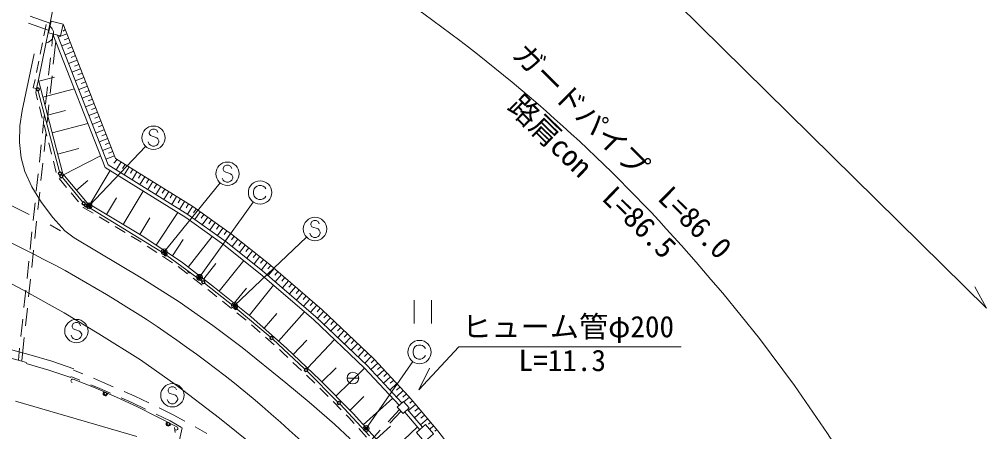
# Model space of a CAD drawing. Units: millimetres, scale not verified. Extents: x 40000 to 680000, y 20000 to 380000.
# Drawn here: x 283069 to 365874, y 273758 to 309048 of the extents above; entities that cross this region are included whole.
import ezdxf
from ezdxf.enums import TextEntityAlignment as Align

# ---------------------------------------------------------------- set-up
doc = ezdxf.new("R2010")
doc.units = ezdxf.units.MM
doc.header["$LTSCALE"] = 1000
doc.header["$PDMODE"] = 32
doc.header["$PDSIZE"] = 500
for name, color, linetype, lineweight in [('M-BGD', 7, 'Continuous', 13), ('M-BMK', 2, 'Continuous', 13), ('M-STR-HTXT', 7, 'Continuous', 13), ('M-STR-STRC', 7, 'Continuous', 13)]:
    doc.layers.add(name, color=color, linetype=linetype, lineweight=lineweight)
doc.styles.add('ＭＳ ゴシック', font='')
doc.styles.get('ＭＳ ゴシック').set_extended_font_data('MS Gothic')

msp = doc.modelspace()

# ---------------------------------------------------------------- linework, layer by layer
at = {"layer": 'M-BGD'}
for p, q in [((284746, 304016), (287235, 316398)), ((285751, 308681), (283999, 309315)), ((285611, 308093), (283862, 308726)), ((285364, 308614), (285167, 307634)), ((287001, 308176), (286826, 308035)), ((285840, 306760), (285949, 307789)), ((287146, 307803), (286401, 307512)), ((287292, 307431), (286919, 307285)), ((285049, 307046), (284852, 306065)), ((285976, 305198), (286186, 307182)), ((287437, 307058), (286692, 306767)), ((287583, 306686), (287210, 306540)), ((285576, 304274), (285734, 305766)), ((287728, 306313), (286983, 306022)), ((288019, 305568), (287274, 305277)), ((287874, 305940), (287501, 305795)), ((284733, 305477), (284536, 304497)), ((288311, 304823), (287565, 304532)), ((288165, 305195), (287792, 305050)), ((284413, 303910), (284247, 303186)), ((284540, 303119), (284746, 304016)), ((284737, 303743), (286086, 304092)), ((285712, 302711), (285870, 304203)), ((288602, 304078), (287857, 303786)), ((288456, 304450), (288084, 304305)), ((284247, 303186), (284499, 303129)), ((284540, 303119), (284468, 302783)), ((285085, 302394), (287785, 303092)), ((285312, 301788), (285470, 303280)), ((288893, 303332), (288148, 303041)), ((288747, 303705), (288375, 303559)), ((284468, 302783), (284633, 302148)), ((289184, 302587), (288439, 302296)), ((289038, 302960), (288666, 302814)), ((284783, 301567), (285033, 300599)), ((285448, 300225), (285606, 301717)), ((289475, 301842), (288730, 301551)), ((289329, 302215), (288957, 302069)), ((289621, 301470), (289248, 301324)), ((285048, 299302), (285207, 300794)), ((285482, 300860), (287016, 301257)), ((289766, 301097), (289021, 300806)), ((289912, 300724), (289539, 300579)), ((285183, 300018), (285434, 299050)), ((285878, 299327), (288946, 300119)), ((290057, 300352), (289312, 300061)), ((290203, 299979), (289830, 299834)), ((285184, 297739), (285342, 299231)), ((290348, 299607), (289603, 299316)), ((290494, 299234), (290121, 299089)), ((284784, 296816), (284943, 298307)), ((285584, 298469), (285834, 297501)), ((290640, 298862), (289894, 298570)), ((290931, 298116), (290185, 297825)), ((290785, 298489), (290413, 298343)), ((286346, 297517), (288156, 297985)), ((286858, 295730), (290017, 297378)), ((291222, 297371), (290477, 297080)), ((291076, 297744), (290704, 297598)), ((284920, 295253), (285078, 296745)), ((285984, 296920), (286235, 295952)), ((291438, 297058), (291171, 296750)), ((291778, 296846), (291355, 296167)), ((292118, 296635), (291906, 296295)), ((284520, 294330), (284679, 295821)), ((289098, 293197), (290840, 296111)), ((292457, 296424), (292035, 295745)), ((292797, 296212), (292586, 295873)), ((293136, 296001), (292714, 295322)), ((293476, 295790), (293265, 295450)), ((286470, 295415), (287113, 294649)), ((287949, 294430), (288935, 295256)), ((293816, 295578), (293393, 294899)), ((294155, 295367), (293944, 295027)), ((294495, 295156), (294072, 294476)), ((294835, 294944), (294623, 294605)), ((284656, 292767), (284814, 294259)), ((287498, 294189), (288141, 293423)), ((291961, 291485), (293672, 294348)), ((295174, 294733), (294751, 294054)), ((295514, 294522), (295302, 294182)), ((295853, 294310), (295431, 293631)), ((296193, 294099), (295982, 293759)), ((284256, 291844), (284415, 293335)), ((290529, 292341), (291385, 293772)), ((296533, 293888), (296110, 293208)), ((296872, 293676), (296661, 293337)), ((297212, 293465), (296789, 292786)), ((297551, 293254), (297340, 292914)), ((288527, 292963), (288539, 292948)), ((288539, 292948), (289381, 292445)), ((294794, 289720), (296629, 292509)), ((297891, 293042), (297468, 292363)), ((298218, 292812), (297986, 292487)), ((298544, 292580), (298079, 291929)), ((298870, 292348), (298637, 292022)), ((284392, 290281), (284551, 291773)), ((289896, 292137), (290754, 291624)), ((293394, 290629), (294250, 292062)), ((299195, 292115), (298730, 291464)), ((299521, 291883), (299288, 291558)), ((299846, 291651), (299382, 291000)), ((283992, 289358), (284151, 290849)), ((291269, 291316), (292128, 290803)), ((300172, 291418), (299940, 291093)), ((300498, 291186), (300033, 290535)), ((300823, 290954), (300591, 290628)), ((301149, 290721), (300684, 290070)), ((292643, 290495), (293331, 290084)), ((293331, 290084), (293496, 289975)), ((296180, 288808), (297092, 290194)), ((297534, 287850), (299566, 290475)), ((301466, 290477), (301217, 290164)), ((301779, 290229), (301282, 289602)), ((302092, 289980), (301844, 289667)), ((284128, 287795), (284287, 289287)), ((293998, 289645), (294833, 289095)), ((302405, 289731), (301908, 289105)), ((302719, 289483), (302470, 289169)), ((303032, 289234), (302535, 288607)), ((283729, 286872), (283887, 288363)), ((295334, 288766), (296170, 288216)), ((300178, 285791), (302277, 288403)), ((303345, 288985), (303097, 288672)), ((303659, 288737), (303161, 288110)), ((303972, 288488), (303723, 288175)), ((304285, 288239), (303788, 287613)), ((296671, 287886), (296672, 287885)), ((296672, 287885), (297462, 287274)), ((297647, 287334), (297450, 287479)), ((298859, 286824), (299885, 288149)), ((304592, 287983), (304331, 287680)), ((304895, 287722), (304372, 287116)), ((305198, 287460), (304937, 287157)), ((283864, 285309), (284023, 286801)), ((297936, 286907), (298727, 286294)), ((305501, 287199), (304978, 286593)), ((305804, 286938), (305542, 286635)), ((306106, 286676), (305584, 286071)), ((283465, 284386), (283623, 285877)), ((299201, 285927), (299473, 285716)), ((299473, 285716), (299984, 285306)), ((301468, 284755), (302505, 286044)), ((302758, 283718), (304831, 286297)), ((306409, 286415), (306148, 286112)), ((306712, 286154), (306189, 285548)), ((307015, 285892), (306754, 285589)), ((300452, 284930), (301231, 284303)), ((307318, 285631), (306795, 285025)), ((307621, 285370), (307359, 285067)), ((307923, 285108), (307401, 284503)), ((316864, 285005), (316864, 283005)), ((318364, 285005), (318364, 283005)), ((283600, 282823), (283759, 284315)), ((308226, 284847), (307965, 284544)), ((308529, 284586), (308006, 283980)), ((308832, 284324), (308570, 284021)), ((309129, 284056), (308578, 283476)), ((283201, 281900), (283359, 283391)), ((301699, 283927), (302478, 283301)), ((304015, 282616), (305124, 283866)), ((305265, 281506), (307484, 284008)), ((309419, 283781), (309144, 283491)), ((309709, 283506), (309159, 282926)), ((310000, 283231), (309725, 282941)), ((302932, 282908), (303680, 282244)), ((310290, 282956), (309740, 282375)), ((310580, 282681), (310305, 282390)), ((310871, 282405), (310320, 281825)), ((283284, 279844), (283495, 281829)), ((304129, 281846), (304877, 281182)), ((306506, 280368), (307668, 281586)), ((307724, 279205), (310049, 281641)), ((311161, 282130), (310886, 281840)), ((311451, 281855), (310901, 281275)), ((311742, 281580), (311466, 281290)), ((283868, 280361), (281461, 281019)), ((282986, 279876), (283095, 280905)), ((305326, 280784), (305599, 280542)), ((312032, 281305), (311482, 280724)), ((312322, 281030), (312047, 280739)), ((312613, 280754), (312062, 280174)), ((283683, 279685), (281286, 280341)), ((285845, 279777), (283868, 280361)), ((305599, 280542), (306058, 280104)), ((312903, 280479), (312628, 280189)), ((313193, 280204), (312643, 279624)), ((313480, 279925), (313187, 279653)), ((285604, 279014), (283641, 279593)), ((287725, 279144), (285845, 279777)), ((306492, 279689), (307215, 278999)), ((308963, 278012), (310187, 279220)), ((310171, 276788), (312619, 279205)), ((313752, 279632), (313166, 279088)), ((314025, 279339), (313732, 279067)), ((287470, 278386), (285604, 279014)), ((288260, 278152), (287478, 278478)), ((288492, 278706), (287709, 279032)), ((290199, 277996), (289415, 278322)), ((307649, 278585), (308373, 277894)), ((311122, 278343), (312122, 278343)), ((314297, 279046), (313711, 278502)), ((314841, 278460), (314256, 277916)), ((314569, 278753), (314276, 278481)), ((289964, 277443), (289183, 277768)), ((290870, 277050), (289964, 277443)), ((291113, 277599), (290199, 277996)), ((308796, 277469), (309499, 276758)), ((315386, 277874), (314800, 277330)), ((315114, 278167), (314821, 277895)), ((315658, 277581), (315365, 277309)), ((292693, 276258), (291787, 276651)), ((292943, 276803), (292030, 277200)), ((294144, 276223), (292943, 276803)), ((311363, 275580), (312571, 276773)), ((312515, 274334), (315030, 276613)), ((315931, 277288), (315345, 276744)), ((316203, 276995), (315910, 276723)), ((316472, 276699), (315988, 276301)), ((293128, 273344), (282729, 276377)), ((293880, 275684), (292693, 276258)), ((296245, 275208), (295044, 275788)), ((309920, 276331), (310623, 275619)), ((316981, 276083), (316371, 275565)), ((316726, 276390), (316488, 276195)), ((317240, 275777), (316934, 275519)), ((295968, 274675), (294781, 275249)), ((297249, 274649), (296245, 275208)), ((311044, 275192), (311268, 274965)), ((311268, 274965), (311726, 274460)), ((314639, 274609), (315600, 275653)), ((314786, 274473), (315747, 275518)), ((316063, 275433), (317340, 273919)), ((316300, 275649), (317581, 274129)), ((317498, 275472), (316886, 274954)), ((317757, 275166), (317451, 274907)), ((296960, 274123), (295968, 274675)), ((297009, 274097), (296334, 271080)), ((296353, 274100), (296415, 273676)), ((299128, 273605), (298123, 274164)), ((313622, 273112), (314844, 274219)), ((314737, 271898), (317139, 274158)), ((318016, 274860), (317403, 274341)), ((318276, 274553), (318095, 274400)), ((318536, 274246), (318198, 273961)), ((312129, 274016), (312800, 273274)), ((312946, 272769), (313961, 273873)), ((318795, 273940), (318626, 273798))]:
    msp.add_line(p, q, dxfattribs=at)
for points in [[(286832, 308647), (286591, 307636), (285561, 307882), (285802, 308892)], [(315421, 275863), (315950, 276343), (316453, 275788), (315925, 275308)], [(317059, 273674), (317849, 274362), (318530, 273579), (317739, 272892)]]:
    msp.add_lwpolyline(points, close=True, dxfattribs=at)
for points in [[(322487, 269136), (318879, 273840), (316915, 276161), (316420, 276762), (313425, 279985), (308994, 284184), (304408, 288142), (301242, 290655), (297932, 293017), (291314, 297135), (286819, 308642)], [(285949, 307789), (290406, 296381), (297310, 292085), (300568, 289760), (303694, 287279), (308242, 283354), (312628, 279196), (315587, 276013)], [(286328, 307699), (290666, 296596), (297488, 292351), (300761, 290016), (303898, 287526), (308457, 283591), (312856, 279422), (315824, 276228)], [(284708, 303853), (286786, 295816), (288868, 293334), (293597, 290507), (296963, 288292), (299783, 286109), (302911, 283594), (305938, 280910), (308794, 278184), (311632, 275309), (314322, 272339)]]:
    msp.add_lwpolyline(points, dxfattribs=at)
msp.add_circle((311622, 278343), 500, dxfattribs=at)
msp.add_arc((285191, 307818), 812, 281.25069, 56.01096, dxfattribs=at)
at = {"layer": 'M-BMK'}
msp.add_arc((239060, 199767), 100000, 40.13863, 77.89632, dxfattribs=at)
at = {"layer": 'M-STR-HTXT'}
for p, q in [((289043, 293088), (293858, 298178)), ((295473, 289155), (300254, 295054)), ((298496, 286968), (303087, 293400)), ((301494, 284552), (307641, 290400)), ((365874, 284319), (364871, 286150)), ((312762, 274028), (316756, 279753)), ((317272, 277323), (318183, 279202))]:
    msp.add_line(p, q, dxfattribs=at)
for points in [[(365874, 284319), (335676, 314078), (354726, 314078)], [(364970, 252078), (362530, 256442), (360063, 260792), (357544, 265110), (354945, 269382), (352243, 273589), (349414, 277711), (346435, 281726), (343287, 285610), (342266, 286794)], [(317272, 277323), (320677, 281031), (339727, 281031)]]:
    msp.add_lwpolyline(points, dxfattribs=at)
for centre, radius in [((289043, 293088), 150), ((289043, 293088), 120), ((289043, 293088), 90), ((289043, 293088), 60), ((289043, 293088), 30), ((289043, 293088), 20), ((295473, 289155), 150), ((295473, 289155), 120), ((295473, 289155), 90), ((295473, 289155), 60), ((295473, 289155), 30), ((295473, 289155), 20), ((298496, 286968), 150), ((298496, 286968), 120), ((298496, 286968), 90), ((298496, 286968), 60), ((298496, 286968), 30), ((298496, 286968), 20), ((301494, 284552), 150), ((301494, 284552), 120), ((301494, 284552), 90), ((301494, 284552), 60), ((301494, 284552), 30), ((301494, 284552), 20), ((312762, 274028), 150), ((312762, 274028), 120), ((312762, 274028), 90), ((312762, 274028), 60), ((312762, 274028), 30), ((312762, 274028), 20)]:
    msp.add_circle(centre, radius, dxfattribs=at)
msp.add_arc((239060, 199767), 135000, 40.13863, 66.18321, dxfattribs=at)
for p in [(289043, 293088), (295473, 289155), (298496, 286968), (301494, 284552), (312762, 274028)]:
    msp.add_point(p, dxfattribs=at)
at = {"layer": 'M-STR-STRC'}
for p, q in [((286514, 295988), (284691, 302913)), ((294283, 299552), (294192, 299370)), ((294192, 299370), (294192, 299280)), ((294192, 299280), (294283, 299098)), ((294464, 299643), (294283, 299552)), ((294283, 299098), (294828, 298916)), ((294646, 299643), (294464, 299643)), ((294828, 299552), (294646, 299643)), ((294919, 299370), (294828, 299552)), ((294192, 298370), (294101, 298552)), ((294283, 298280), (294192, 298370)), ((294464, 298189), (294283, 298280)), ((294646, 298189), (294464, 298189)), ((294828, 298280), (294646, 298189)), ((294828, 298916), (294919, 298825)), ((294919, 298370), (294828, 298280)), ((294919, 298825), (295010, 298643)), ((295010, 298552), (294919, 298370)), ((295010, 298643), (295010, 298552)), ((300611, 296468), (300521, 296286)), ((300793, 296559), (300611, 296468)), ((300975, 296559), (300793, 296559)), ((301157, 296468), (300975, 296559)), ((301248, 296286), (301157, 296468)), ((300521, 296286), (300521, 296195)), ((300521, 296195), (300611, 296013)), ((300611, 296013), (301157, 295831)), ((301157, 295831), (301248, 295740)), ((301248, 295740), (301339, 295559)), ((288475, 293415), (286758, 295501)), ((300521, 295286), (300430, 295468)), ((300611, 295195), (300521, 295286)), ((300793, 295104), (300611, 295195)), ((300975, 295104), (300793, 295104)), ((301157, 295195), (300975, 295104)), ((301248, 295286), (301157, 295195)), ((301339, 295468), (301248, 295286)), ((301339, 295559), (301339, 295468)), ((303577, 294827), (303427, 294777)), ((303777, 294827), (303577, 294827)), ((303927, 294777), (303777, 294827)), ((303177, 294527), (303127, 294327)), ((303127, 294327), (303127, 294127)), ((303127, 294127), (303177, 293927)), ((303277, 294677), (303177, 294527)), ((303427, 294777), (303277, 294677)), ((304077, 294677), (303927, 294777)), ((304177, 294527), (304077, 294677)), ((282128, 293221), (283902, 292344)), ((303177, 293927), (303277, 293777)), ((303277, 293777), (303427, 293677)), ((303427, 293677), (303577, 293627)), ((303577, 293627), (303777, 293627)), ((303777, 293627), (303927, 293677)), ((303927, 293677), (304077, 293777)), ((304077, 293777), (304177, 293927)), ((295459, 289004), (288901, 293039)), ((308106, 291739), (308015, 291557)), ((308015, 291557), (308015, 291466)), ((308287, 291830), (308106, 291739)), ((308469, 291830), (308287, 291830)), ((308651, 291739), (308469, 291830)), ((308742, 291557), (308651, 291739)), ((285694, 291457), (285711, 291449)), ((285711, 291449), (286599, 290958)), ((308015, 290557), (307924, 290739)), ((308015, 291466), (308106, 291284)), ((308106, 291284), (308651, 291103)), ((308651, 291103), (308742, 291012)), ((308742, 291012), (308833, 290830)), ((308833, 290739), (308742, 290557)), ((308833, 290830), (308833, 290739)), ((308106, 290466), (308015, 290557)), ((308287, 290375), (308106, 290466)), ((308469, 290375), (308287, 290375)), ((308651, 290466), (308469, 290375)), ((308742, 290557), (308651, 290466)), ((298692, 286640), (295708, 288837)), ((301485, 284435), (298931, 286458)), ((304543, 281866), (301717, 284246)), ((287681, 283005), (287590, 282824)), ((287590, 282824), (287590, 282733)), ((287590, 282733), (287681, 282551)), ((287863, 283096), (287681, 283005)), ((287681, 282551), (288226, 282369)), ((288044, 283096), (287863, 283096)), ((288226, 283005), (288044, 283096)), ((288317, 282824), (288226, 283005)), ((288226, 282369), (288317, 282278)), ((287590, 281824), (287499, 282005)), ((287681, 281733), (287590, 281824)), ((287863, 281642), (287681, 281733)), ((288044, 281642), (287863, 281642)), ((288226, 281733), (288044, 281642)), ((288317, 281824), (288226, 281733)), ((288317, 282278), (288408, 282096)), ((288408, 282005), (288317, 281824)), ((288408, 282096), (288408, 282005)), ((307493, 279135), (304767, 281667)), ((316825, 280870), (316775, 280670)), ((316925, 281020), (316825, 280870)), ((317075, 281120), (316925, 281020)), ((317225, 281170), (317075, 281120)), ((317425, 281170), (317225, 281170)), ((317575, 281120), (317425, 281170)), ((317725, 281020), (317575, 281120)), ((317825, 280870), (317725, 281020)), ((316775, 280670), (316775, 280470)), ((316775, 280470), (316825, 280270)), ((316825, 280270), (316925, 280120)), ((316925, 280120), (317075, 280020)), ((317075, 280020), (317225, 279970)), ((317225, 279970), (317425, 279970)), ((317425, 279970), (317575, 280020)), ((317575, 280020), (317725, 280120)), ((317725, 280120), (317825, 280270)), ((310314, 276323), (307709, 278927)), ((295896, 277509), (295805, 277327)), ((296078, 277600), (295896, 277509)), ((296260, 277600), (296078, 277600)), ((296442, 277509), (296260, 277600)), ((296533, 277327), (296442, 277509)), ((295805, 277327), (295805, 277236)), ((295805, 277236), (295896, 277054)), ((295896, 277054), (296442, 276872)), ((296442, 276872), (296533, 276781)), ((296533, 276781), (296624, 276600)), ((296624, 276600), (296624, 276509)), ((295805, 276327), (295715, 276509)), ((295896, 276236), (295805, 276327)), ((296078, 276145), (295896, 276236)), ((296260, 276145), (296078, 276145)), ((296442, 276236), (296260, 276145)), ((296533, 276327), (296442, 276236)), ((296624, 276509), (296533, 276327)), ((313032, 273393), (310522, 276106))]:
    msp.add_line(p, q, dxfattribs=at)
for points in [[(284350, 306084), (283324, 301238), (283118, 299933), (283079, 298503), (283230, 297192), (283546, 296012), (284127, 294698), (284959, 293374), (285943, 292080), (286973, 290933), (287756, 290347), (293647, 286843), (296752, 284881), (299642, 282838), (302132, 280963), (305889, 277944), (307889, 276283), (310049, 274387), (311387, 273130)], [(304717, 271172), (303114, 272566), (300208, 274914), (296469, 277758), (293452, 279895), (289863, 282144), (286894, 283931), (283380, 285895), (280370, 287466), (277661, 288693), (275362, 289619), (273678, 290288)], [(287687, 278247), (289546, 277517), (291379, 276716), (293174, 275881), (296563, 274181)]]:
    msp.add_lwpolyline(points, dxfattribs=at)
for centre, radius in [((284653, 303058), 150), ((284653, 303058), 120), ((284653, 303058), 100), ((294555, 298916), 1000), ((300884, 295831), 1000), ((286552, 295843), 150), ((286552, 295843), 120), ((286552, 295843), 100), ((286663, 295617), 150), ((286663, 295617), 120), ((286663, 295617), 100), ((303677, 294227), 1000), ((288571, 293299), 150), ((288571, 293299), 120), ((288571, 293299), 100), ((288773, 293118), 150), ((288773, 293118), 120), ((288773, 293118), 100), ((308378, 291103), 1000), ((295587, 288926), 150), ((295587, 288926), 120), ((295587, 288926), 100), ((298813, 286551), 150), ((298813, 286551), 120), ((298813, 286551), 100), ((301603, 284342), 150), ((301603, 284342), 120), ((301603, 284342), 100), ((287953, 282369), 1000), ((304657, 281770), 150), ((304657, 281770), 120), ((304657, 281770), 100), ((317325, 280570), 1000), ((307603, 279033), 150), ((307603, 279033), 120), ((307603, 279033), 100), ((296169, 276872), 1000), ((290420, 277012), 100), ((310420, 276217), 150), ((310420, 276217), 120), ((310420, 276217), 100), ((295826, 274425), 112), ((295826, 274425), 100)]:
    msp.add_circle(centre, radius, dxfattribs=at)
for centre, radius, start, end in [((287632, 278107), 150, 68.57975, 248.57975), ((290420, 277012), 188, 119.50612, 13.24592), ((290420, 277012), 150, 107.78564, 24.9664), ((290420, 277012), 112, 66.37606, 66.37599), ((295826, 274425), 188, 116.50366, 10.24346), ((295826, 274425), 150, 104.78318, 21.96394), ((296496, 274047), 150, 243.37356, 63.37356)]:
    msp.add_arc(centre, radius, start, end, dxfattribs=at)

# ---------------------------------------------------------------- texts
at = {"layer": 'M-STR-HTXT', "style": 'ＭＳ ゴシック'}
msp.add_text('ガードパイプ\u3000L=86.0', height=1833, rotation=315.358, dxfattribs=at).set_placement((333666, 296772), align=Align.BOTTOM_CENTER)
msp.add_text('路肩con\u3000L=86.5', height=1833, rotation=315.871, dxfattribs=at).set_placement((332759, 296260), align=Align.TOP_CENTER)
for s, p in [('ヒューム管φ200', (320977, 281281)), ('L=11.3', (325807, 278391))]:
    msp.add_text(s, height=1833, dxfattribs=at).set_placement(p, align=Align.BOTTOM_LEFT)

doc.saveas('drawing.dxf')
